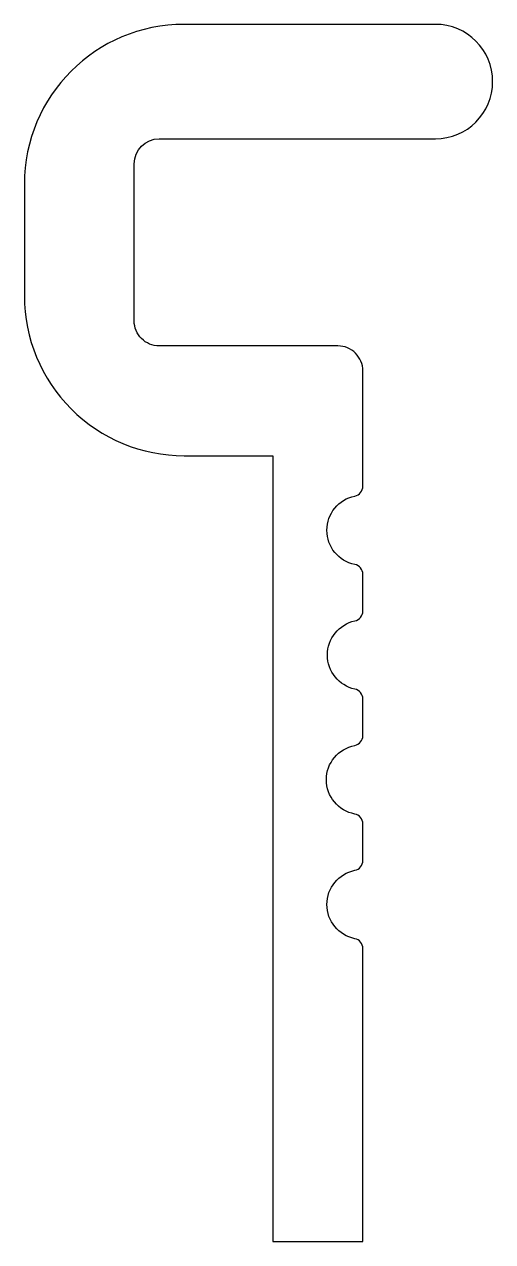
# Model space of a CAD drawing. Extents: x 277.7 to 287.1, y 290.9 to 315.3.
import ezdxf

# ---------------------------------------------------------------- set-up
doc = ezdxf.new("R2010")
doc.units = 0
doc.layers.get('0').update_dxf_attribs({"linetype": 'CONTINUOUS'})

msp = doc.modelspace()

# ---------------------------------------------------------------- linework, layer by layer
msp.add_lwpolyline([(284.313, 300.822, 0.359627), (284.475, 301.018), (284.475, 301.754, 0.353211), (284.317, 301.95, -0.807116), (284.317, 303.318, 0.353211), (284.475, 303.514), (284.475, 304.252, 0.356419), (284.315, 304.448, -0.816572), (284.315, 305.82, 0.356419), (284.475, 306.016), (284.475, 308.328, 0.414214), (283.975, 308.828), (280.396, 308.828, -0.414214), (279.896, 309.328), (279.896, 312.478, -0.414187), (280.396, 312.978), (285.928, 312.978, 0.999955), (285.928, 315.272), (280.895, 315.272, 0.41416), (277.696, 312.072), (277.696, 309.828, 0.414214), (280.896, 306.628), (282.675, 306.628), (282.675, 290.878), (284.475, 290.878), (284.475, 296.753, 0.356419), (284.315, 296.949, -0.816572), (284.315, 298.32, 0.356419), (284.475, 298.516), (284.475, 299.251, 0.359627), (284.313, 299.447, -0.826094)], format="xyb", close=True)

doc.saveas('drawing.dxf')
